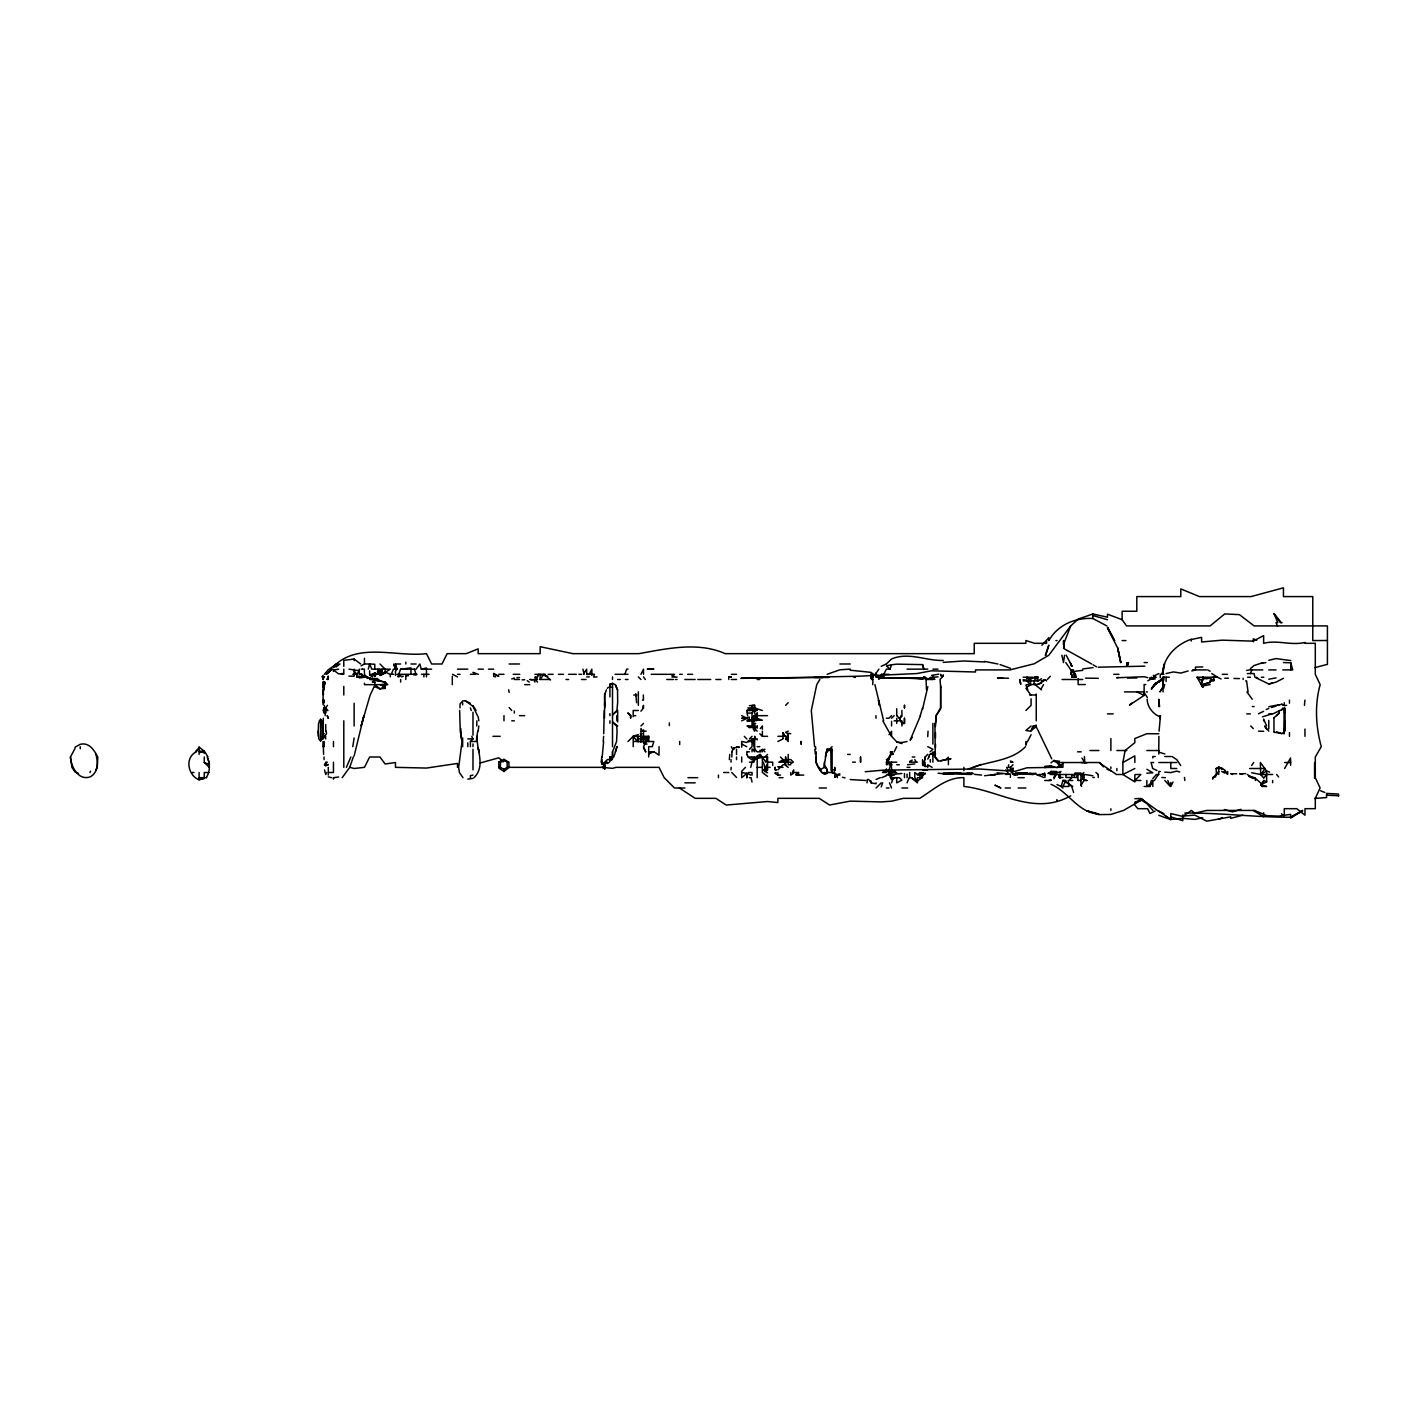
<?xml version="1.0" encoding="UTF-8"?>
<svg xmlns="http://www.w3.org/2000/svg" width="1409" height="1409" viewBox="0 0 1409 1409"><rect width="100%" height="100%" fill="white"/><g stroke="black" fill="none" stroke-linecap="round" stroke-linejoin="round"><path stroke-width="1.5" d="M323.401 694.989L323.365 689.829M814.578 746.664L811.302 710.488L816.744 684.651L819.827 679.49M1284.585 707.917L1284.673 731.165M323.612 687.24L323.771 682.079M1158.762 751.825L1158.902 736.326M323.119 704.782L323.119 681.815M612.51 755.788L612.528 751.825L616.578 741.504L617.089 731.165L616.684 725.987L612.51 722.112L617.67 725.987L616.684 725.987M323.207 682.079L323.137 687.24L323.348 684.651M323.119 732.979L323.277 718.238M324.229 689.829L324.387 682.079M322.943 746.664L323.031 741.504M324.281 702.739L324.317 700.15M1284.621 720.827L1284.497 731.165L1284.48 707.917L1284.444 731.165M324.475 684.651L324.51 682.079L324.264 687.24M318.24 731.165L318.54 723.416L320.548 719.259L321.816 720.827L322.203 728.576L322.168 738.915L320.548 740.87L318.804 738.915L318.24 731.165L318.364 736.326M887.194 764.752L888.973 758.447M476.753 725.987L476.858 720.827M756.334 720.827L757.197 719.013L754.625 720.827L754.484 715.666L752.036 718.238L757.197 718.238L757.197 713.06L755.84 715.666L754.625 713.077L754.625 705.328L749.447 705.662M325.127 715.666L325.197 713.077M1163.041 691.907L1163.2 677.236L1169.364 677.236M926.47 689.829L926.065 679.49L923.723 676.725M605.394 767.341L604.76 768.927L602.365 767.341L604.76 765.386L605.394 767.341L507.275 767.341L503.982 769.279L500.336 767.341L500.477 762.163L503.982 760.719L508.755 762.163L509.089 767.341L503.982 771.516L498.821 768.046L498.821 762.04L503.982 759.328L508.755 762.163M731.007 762.163L731.077 759.592M604.76 707.917L604.531 694.989L606.434 689.829M816.269 757.003C815.089 763.238 819.052 771.146 824.371 773.981L826.96 772.502L826.96 769.261L824.353 764.752L826.96 749.253L832.138 749.253L832.138 772.537L837.298 775.091L837.298 777.68M729.739 754.414L729.351 759.592M604.25 710.488L603.721 733.754M324.528 682.079L324.334 684.651L324.863 682.079M927.738 736.66L928.038 731.165M1202.793 687.328L1196.998 677.236L1202.793 677.236L1201.278 684.563L1202.793 687.328L1202.916 684.563L1210.12 682.326L1210.208 680.899L1213.783 679.42M323.119 730.672L323.242 728.576M1077.057 777.486L1077.216 774.492L1074.944 773.03L1080.932 773.03M630.739 715.666L630.598 718.238L630.598 715.666L628.009 713.077L630.598 715.666M935.488 738.193L935.488 732.574M206.172 777.68C210.1 772.167 210.047 764.946 208.021 758.729M1159.079 731.165L1160.435 715.666M935.488 747.739L935.488 744.357M460.796 728.576L461.465 738.915M648.686 757.003L648.686 746.664L652.244 746.664L653.846 741.504L633.187 741.504L633.187 736.326L637.625 736.326L637.273 741.504L633.187 736.326L628.009 741.504M1284.286 702.739L1284.286 705.698L1286.611 705.328M374.794 682.079L374.794 686.729L379.972 688.842L385.133 688.402L385.133 681.991L384.093 682.079M730.989 769.913L731.183 767.341M603.633 736.326L603.246 741.504M934.924 751.825L934.995 757.003L938.059 761.212L950.987 758.782L948.398 758.676M754.414 720.827L754.625 718.238L752.036 718.555L754.414 720.827L746.858 720.827L749.447 718.414M377.401 674.312L377.806 669.152L377.718 674.312L379.972 669.152L371.817 669.152L369.634 663.991L364.455 663.991L361.021 665.876M617.67 722.007L617.67 710.488L612.51 714.891L616.913 710.488L617.67 702.51L617.529 689.829L615.31 684.651L612.51 683.33L609.921 683.999L609.921 696.927M643.508 738.915L648.475 738.915L648.686 736.326L637.625 736.326M1164.31 663.991L1162.531 674.312C1162.848 657.668 1176.145 644.353 1191.274 639.263L1191.274 641.025M867.046 782.84L867.328 779.388M1162.953 669.152L1162.513 674.312L1164.539 663.991M604.479 718.238L604.76 693.492M1304.928 700.15L1304.452 705.328M476.841 736.326L476.348 741.504L470.395 741.504L470.395 746.664M356.706 676.901L359.295 676.707L356.706 676.848M935.488 726.533L936.034 715.666L940.631 707.917L940.648 685.567M333.598 777.68L333.457 779.054L333.457 777.68L338.618 777.011M603.633 741.504L602.171 757.003M934.942 723.416L935.277 757.003M204.27 753.48L204.27 751.208L199.109 747.087L196.309 751.825C184.526 757.514 187.82 775.549 199.109 779.829L204.27 778.472L199.109 778.631M785.623 739.549L786.416 736.326L788.212 738.915M1221.11 678.927L1217.446 677.236L1203.286 677.236L1201.278 684.563M326.254 731.165L326.501 733.754L324.475 736.326L325.708 738.915M385.133 688.402L385.379 684.651L387.739 684.651L385.133 681.991M477.792 731.165C473.952 746.541 487.285 764.523 474.04 777.68M601.802 757.003L601.15 762.163L602.171 764.294L604.76 764.752M478.144 730.972L478.831 725.987M1127.094 666.246L1128.503 662.565L1127.112 666.246L1127.041 662.565L1127.359 666.246M732.011 751.825L731.817 757.003M935.488 723.416L936.228 715.666L940.648 708.745L940.648 687.24M1064.57 655.238L1063.478 662.565L1061.875 655.238M752.036 762.163L750.715 767.341M1164.116 677.236L1163.552 680.899L1162.46 680.899M352.778 746.664L354.135 737.981M381.275 674.312L382.086 669.152L390.293 669.152L382.209 674.312L382.086 669.152L382.579 674.312L379.972 674.664M825.339 757.003L826.361 751.825M901.901 773.471L886.384 775.073L890.964 772.502L888.973 770.124L891.562 762.163L896.723 762.163M379.056 674.312L379.972 669.152L379.972 674.312M754.15 707.917L754.625 705.328L752.036 705.433L752.036 709.907L754.625 710.488L754.15 707.917L747.88 707.917M872.752 684.651L872.928 679.49L870.885 677.201M878.635 676.901L881.224 675.915L881.523 674.312L888.973 674.312M1134.844 774.809L1134.844 781.925L1122.867 774.492L1122.867 762.516L1125.122 750.521L1134.844 742.666L1134.844 738.545L1146.838 733.719L1158.814 733.772M1008.703 764.752L1008.192 767.341L1010.412 767.341L1013.001 764.752M1163.781 688.226L1164.521 684.563L1159.977 691.907L1164.574 684.563M754.079 741.504L754.625 738.915L752.036 739.655L754.079 741.504L753.111 741.504L754.625 749.253L757.197 751.825L760.948 751.825M886.384 764.752L886.948 759.592L889.872 757.003L891.104 751.825M927.809 686.729L922.56 709.15M323.7 707.917L324.281 713.077M648.686 754.026L653.846 751.649L659.025 755.189L659.025 746.664M1144.108 786.469L1149.85 786.469L1151.312 780.48L1154.411 780.48L1158.814 773.805M1203.286 677.236L1202.793 679.173L1206.456 678.275M354.135 756.017L363.945 715.666L361.091 725.987L370.18 694.989L374.794 685.267M754.625 759.592L753.938 762.163L752.917 759.592L762.375 757.214L765.897 762.163L767.535 757.003L756.052 757.003L754.625 757.637L754.625 759.592L751.085 757.003L748.584 757.003L746.858 754.766M368.26 669.152L369.634 663.991L374.794 664.255L374.794 669.152M617.212 746.664L613.778 757.003M752.036 751.825L752.036 749.253M615.346 751.825L616.772 746.664M1163.27 679.49L1162.901 687.24M642.768 707.917L643.508 705.328L643.508 707.917L640.936 711.21M753.516 725.987L753.586 720.827M323.929 707.917L323.119 710.488L324.405 713.077M1027.002 741.504L1025.911 745.22L1025.911 741.504M1050.973 771.745L1050.163 774.492L1052.083 771.498L1047.979 773.506L1050.973 771.938M1062.95 788.159L1061.188 786.469L1062.95 780.48M923.335 772.502L921.363 777.68M646.097 741.504L647.682 738.915L648.598 741.504L648.686 736.326L646.097 737.083L646.097 742.191L643.508 746.664L645.569 751.825M920.218 715.666L922.56 707.899M1045.777 655.238L1048.824 645.163L1045.302 655.238M819.21 768.398L815.705 762.163L816.251 751.825M643.508 737.118L643.473 741.504L643.508 737.118L640.936 736.396L642.962 738.915L638.347 738.915M1056.01 774.492L1053.967 778.842M896.723 746.664L894.134 751.825M400.632 675.51L398.729 676.901L398.06 675.968L400.632 669.152M785.623 761.688L785.623 757.003L785.623 761.688L788.212 762.163L786.31 759.592L790.784 759.592L793.373 762.163L790.784 763.519M624.927 674.312L626.653 669.152L628.009 669.152M920.5 715.666L910.232 739.972M328.297 676.32L327.205 679.49L328.297 676.32L328.297 679.49M353.307 757.003L349.731 767.341L342.193 777.68M883.813 674.312L886.384 669.152L890.03 669.152L891.562 664.784L896.723 664.15L922.56 664.625L923.846 669.152L927.738 669.152M593.524 676.901L594.422 674.312L586.672 674.312L586.672 669.152L583.308 674.312M891.562 782.84L893.394 777.68M881.224 786.856L882.686 782.84M1250.435 673.572L1251.773 669.909M1073.781 777.486L1074.944 774.492L1083.045 774.492L1083.028 777.486L1080.932 780.48L1078.378 780.48M611.893 759.592L612.51 758.042L609.639 757.003L612.51 757.003M391.332 674.312L393.41 669.152L397.021 669.152L395.471 663.991L400.632 663.991M907.061 782.84L909.175 777.68L912.222 777.68M731.623 751.825L733.948 748.038L739.109 746.664M426.469 676.901L426.469 667.954L421.309 669.222L419.847 663.991L416.148 669.152M886.384 759.592L888.973 759.592L888.973 757.003L890.964 754.414L890.259 751.825M346.403 767.341L350.859 757.003M1314.861 667.637L1327.419 664.343L1327.419 625.913L1254.116 625.913L1239.444 614.641L1224.773 613.919L1210.12 625.913L1126.513 625.913L1122.128 619.713L1107.474 614.165L1107.474 617.195L1092.803 613.989L1078.149 619.115L1070.717 625.913L1063.478 644.529L1063.777 640.584L1063.901 647.911L1063.548 640.584L1063.989 647.911M1262.464 783.474L1263.855 780.48L1266.656 781.836L1266.656 771.075L1260.368 762.516L1260.668 774.492L1263.274 777.486M1284.621 768.504L1290.626 757.901M819.21 767.341L821.623 772.502L824.371 773.647L826.22 772.502L834.709 772.502L832.138 772.537L831.046 769.913L830.87 751.825L832.138 749.253M586.672 674.312L589.261 674.365L591.833 669.152L591.833 675.316M640.936 674.312L643.508 669.152L643.508 674.312M1173.045 781.977L1170.791 786.469L1170.791 782.471M89.929 772.502L90.581 771.199M1031.089 734.688L1027.566 741.504M95.742 770.318L97.274 767.341L97.802 757.003C94.156 750.345 89.436 742.103 80.243 744.287L75.082 747.175M78.517 773.471L75.082 772.009L71.894 767.341L70.45 757.003L75.082 748.285M765.615 769.913L765.474 767.341L764.946 771.762L763.96 769.913L767.535 764.048M324.493 764.752L328.297 764.752L325.708 765.721L324.493 764.752L325.708 762.533M1041.41 688.385L1043.47 684.651M1152.386 679.068L1155.133 675.404L1158.797 673.572M1215.738 775.76L1218.732 771.498L1212.726 778.138M1281.714 709.942L1282.93 707.917M1210.12 681.058L1213.783 680.899L1213.783 677.236L1217.446 677.077L1211.687 673.572M195.516 751.825L196.52 750.116M1149.85 786.469L1151.84 783.105M537.586 675.228L538.819 674.312L537.586 676.901L534.997 678.187L534.997 677.042M323.119 675.387L321.939 676.901M1081.654 786.469L1080.932 785.429L1083.926 780.48L1083.926 774.492M883.813 676.778L875.993 676.901L875.271 674.312L878.917 669.152M889.977 757.003L891.562 751.825L892.971 754.414L891.562 754.414M1023.163 680.899L1037.817 680.899L1037.817 678.293L1036.408 677.236L1034.153 680.899L1034.153 683.559M644.283 744.075L646.097 741.645L643.508 742.719M777.874 769.86L783.034 764.752L785.623 764.752L785.623 762.163L790.784 762.163M894.134 720.827L899.312 720.827L900.985 715.666M927.738 759.064L929.077 757.003M1075.19 673.572L1076.406 677.236L1071.932 677.236L1074.486 671.934L1074.486 677.236M325.708 710.647L325.708 713.077L324.229 707.917L325.708 707.917L327.487 705.328M1251.615 765.51L1253.693 762.516M1273.965 731.535L1273.965 721.778M326.377 674.312L331.714 669.152M550.091 679.49L540.158 679.49L543.804 674.312L550.496 679.948M1263.855 780.48L1260.668 784.989L1262.112 786.469L1266.656 786.469L1260.668 784.989L1266.656 781.836M910.232 740.095L912.222 737.294M323.119 677.641L324.546 676.901M352.849 674.312L356.706 674.312L359.295 670.719L348.956 669.152M927.738 754.414L925.149 757.003L925.167 759.592L923.3 762.163L924.656 762.163M326.307 674.312L332.365 669.152L328.297 672.533M752.036 718.238L752.036 713.077L753.938 710.488M827.065 769.913L826.96 773.594L824.371 773.981L824.371 772.502M929.623 754.414L928.584 757.003M889.044 734.67L891.562 731.341L891.562 736.326L896.723 741.821L901.901 743.565L901.901 742.561L907.061 741.504M760.349 728.576L762.375 725.987L762.375 729.193M1263.662 778.226L1266.656 774.492M1070.717 625.913L1048.824 655.238L1034.153 663.798L1009.883 669.909L975.504 669.909L975.504 672.005L931.508 670.807L916.836 673.555L858.187 676.232L755.541 678.328M1025.523 746.664C1010.764 762.005 986.423 760.895 967.824 769.349M324.352 674.312L328.297 669.751L336.469 663.991L333.457 666.616C357.798 641.747 396.246 657.281 426.469 653.653L431.647 663.991L441.986 663.991L447.146 653.653L466.22 653.653L478.144 648.862L478.144 653.653L540.158 653.653L540.158 646.696L572.864 653.653L638.929 653.653C667.038 648.598 697.983 641.553 725.195 653.653L974.235 653.653L974.235 643.314L1025.911 643.314L1025.911 640.531L1034.611 643.314L1046.588 643.314L1046.588 640.989M325.708 763.889L327.223 762.163L325.884 762.163M731.782 772.502L736.537 777.486M1152.826 778.49L1156.419 774.492L1158.814 774.492M379.972 675.527L382.579 674.312L382.086 669.152M1047.345 679.49L1050.286 676.285M1030.49 678.891L1028.605 680.899L1030.49 680.23L1030.49 678.891L1036.408 677.236L1037.817 680.899M745.467 767.341L741.698 771.287L741.698 777.68L746.858 773.4L750.838 775.091M780.463 775.091L777.874 775.091L775.285 773.453L776.183 772.502M609.921 758.289L611.154 757.003M876.081 788.001L881.224 782.84M1041.903 645.252L1048.824 637.696L1048.824 640.584C1057.842 624.751 1075.173 617.512 1092.803 618.463L1106.822 625.913M470.395 741.504L472.984 738.915L471.786 736.326M640.936 725.987L643.508 723.416M752.036 736.326L749.447 738.915L755.999 738.915L754.625 736.326L754.625 741.504M785.623 705.328L788.212 702.739M764.946 757.003L767.535 754.414M832.138 746.664L829.549 749.253L830.87 751.825M891.562 715.666L888.973 718.238L886.384 718.238M891.562 718.238L894.134 715.666M1025.911 710.488L1031.089 705.328L1031.089 698.811M1060.59 777.486L1059.251 777.486L1058.247 774.492L1074.398 774.492L1071.932 775.249L1071.932 777.486L1068.938 780.48L1072.795 780.48M1283 733.754L1284.286 732.469L1281.714 733.349L1273.965 732.222M1026.826 684.563L1037.817 684.457L1043.875 680.899M607.332 688.332L608.494 687.24M609.921 760.878L611.33 759.592M1276.554 715.666L1279.125 713.324L1273.965 717.709M1081.76 774.492L1083.926 772.537M945.809 759.521L948.398 757.214M834.709 777.345L837.281 775.091L834.709 775.514L834.709 777.345L837.298 775.091L834.709 775.514M336.047 666.897L339.992 663.991M1031.089 725.987L1025.911 730.478L1030.349 731.165M826.995 751.825L829.549 749.676L826.96 749.253L826.96 751.983M1054.179 760.244L1050.973 762.85M1132.396 702.827L1129.472 705.116L1144.126 695.394L1144.126 691.907L1124.4 691.907M1041.233 680.899L1045.143 679.913L1041.48 680.899M603.422 764.752L607.332 762.163L604.76 762.163L607.332 759.592L612.14 759.592M922.56 772.748L922.56 777.68L917.4 777.68L917.4 782.84L912.222 778.472L917.4 781.15L921.997 777.68M635.758 695.799L636.833 694.989M919.971 777.68L919.971 773.435L921.239 772.502L922.56 775.091L925.149 772.995M896.723 715.666L899.312 718.238L901.901 716.336M1151.329 783.157L1146.838 786.469L1146.838 780.48M754.625 710.911L757.197 710.03M922.895 775.091L917.4 775.091L919.971 772.502M1031.089 731.165L1034.012 725.987L1036.249 725.142L1036.249 726.727L1031.089 730.461L1033.044 725.987L1036.249 725.987M333.457 667.655L338.618 663.991M1038.398 680.899L1041.48 678.698M798.533 775.091L798.533 772.502L795.962 774.334L798.322 775.091M793.373 773.312L790.784 775.091L790.784 772.502M1056.961 767.711L1062.95 763.625M374.794 672.727L372.452 674.312L374.794 676.584L376.062 674.312L374.794 672.727L374.794 676.707M779.177 762.163L783.034 759.592L785.623 760.631L779.177 762.163L788.212 762.163M1053.773 777.486L1055.658 774.492L1050.973 773.294M1166.036 673.572L1173.45 671.934L1180.795 673.062L1188.122 671.001M935.488 754.414L932.899 752.97L930.31 754.414M757.197 756.034L757.197 758.148L757.197 756.034L759.786 754.414L759.786 757.003M607.332 763.519L609.533 762.163M1142.276 799.607L1123.519 810.439L1110.891 814.437L1098.897 814.613L1086.92 810.809L1096.906 813.433M1162.46 679.314L1154.623 684.563L1151.47 689.177L1154.623 684.563L1162.46 679.032L1155.133 683.7L1151.47 688.226L1158.797 681.586L1155.133 683.682L1160.787 680.899M886.226 663.991L881.224 666.316M943.237 675.933L940.014 679.49L940.648 687.205M819.879 769.913L824.424 767.341L826.96 769.261L826.96 772.502M1184.775 813.046C1220.159 812.746 1255.331 817.308 1290.626 817.273L1302.603 810.439L1290.626 818.101L1290.626 814.367L1278.632 816.128L1266.656 815.635L1254.679 810.439L1206.738 810.439L1194.762 813.169L1191.415 810.439L1182.785 816.427L1170.791 813.574L1170.791 819.651L1158.814 815.318M1026.826 687.134L1031.353 684.563M1147.789 680.829L1151.47 678.786M1122.867 762.516L1134.844 755.876L1134.844 762.516M827.153 674.312L839.887 669.803L850.226 669.116M1218.732 819.404L1222.149 817.555M1250.435 668.535L1254.116 665.524L1263.01 662.565M888.973 773.893L891.562 779.494L894.962 777.68M909.65 761.476L912.222 760.12M1283.44 708.815L1272.855 713.887L1268.769 713.887M1216.46 774.492L1216.108 768.504L1218.732 767.112L1224.72 769.948L1227.715 774.351L1224.72 771.498M1210.12 682.326L1202.916 684.563L1202.793 685.989L1210.12 684.563M1290.626 817.273L1302.603 811.073M747.615 715.666L746.858 710.488L749.447 709.185L752.036 709.907M777.874 741.504L783.034 738.915M1134.844 768.504L1122.867 774.492L1116.474 774.492L1098.897 762.516L1056.961 762.551L1060.484 767.007M932.899 752.97L930.31 754.238L932.899 754.414L932.899 755.629M759.786 750.486L764.946 749.253M1258.448 713.782L1263.626 711.316M741.698 720.827L746.858 718.396L741.698 718.238L749.447 717.181M1044.985 777.486L1044.985 774.862L1041.991 774.492L1044.985 773.224L1041.991 774.228M1155.098 811.091L1149.938 813.504L1147.613 808.678L1137.838 808.678L1134.157 804.24M1266.215 709.537L1268.787 708.375M1206.456 678.786L1213.783 677.236M364.455 683.259L364.455 684.651L379.972 684.651L385.133 686.606L379.972 688.842L374.794 684.651M400.632 669.24L410.97 667.866M881.787 777.68L886.384 775.707M1142.276 799.238L1134.844 802.408L1142.84 799.766M930.31 677.94L927.738 679.05L924.286 676.584M1277.734 705.328L1281.714 704.271L1284.127 705.328L1281.714 704.271M401.477 676.901L403.221 676.179M882.175 676.901L878.635 679.279L878.635 677.835M1070.699 795.803C1034.241 816.463 999.633 790.396 963.897 786.433L963.897 777.68C946.883 776.923 933.322 789.956 919.725 798.339L903.328 798.339L891.562 801.21L881.224 801.915L850.226 801.122L829.549 805.015L819.21 798.339L777.874 798.339L777.874 802.549L767.535 801.527L726.199 805.05L715.86 798.339L695.183 798.339L679.402 788.001M369.634 670.754L369.634 674.929L371.131 674.312M752.036 741.504L747.739 741.504L752.036 740.835L752.036 746.664L749.447 749.253M788.212 731.165L785.623 732.204L787.631 733.754M974.235 767.13L981.122 764.418M1271.869 713.887L1262.482 716.829M876.063 779.441L880.343 777.68M1032.991 774.492L1035.985 773.382L1015.026 773.647L1032.991 774.492L1029.997 773.224M1048.895 780.48L1050.973 779.723M881.224 675.915L877.138 676.901L876.063 673.009M511.731 678.944L514.32 678.028M1276.536 705.856L1271.376 707.529M633.187 736.326L638.347 734.582M1002.662 773.594L984.574 775.725M370.426 679.49L377.383 678.451M907.537 764.752L914.811 763.925M839.887 773.805L837.298 774.598L834.709 773.876L834.339 772.502M1240.889 809.312L1232.611 811.848L1224.351 809.559M480.222 762.973L498.821 757.795L503.242 761.882M925.149 774.069L922.525 775.091L919.971 773.435M359.295 677.958L367.326 676.901L373.015 679.49L374.794 682.484M398.06 676.672L400.632 675.298M1283.44 678.293L1276.096 682.132L1268.769 684.017L1254.891 677.236L1254.116 673.572L1247.352 673.572M1046.975 767.095L1050.973 765.968L1054.971 767.13M945.809 759.838L940.648 760.807M956.87 772.502L948.398 774.245L938.059 773.189M1037.817 684.193L1041.48 683.206M764.946 767.5L763.379 762.163M752.036 719.788L748.003 720.827L752.036 719.788L752.036 727.343L749.447 727.696L747.281 725.987L752.036 725.987M1242.685 815.23L1230.709 818.33L1230.709 816.85L1206.738 821.183L1194.762 815.106L1182.785 816.075M1071.932 775.249L1074.944 774.492M1268.769 660.31L1276.096 658.602L1290.767 660.574M367.045 678.433L369.634 677.835L371.412 679.49M472.984 778.384L467.823 779.159M938.059 676.901L930.31 677.447L932.899 679.49L932.899 675.95M1215.738 776.852L1212.726 777.486L1212.726 779.195M891.562 664.784L886.384 665.876L890.03 669.152M643.508 738.246L646.097 737.7M1118.464 677.394L1116.632 677.782L1144.126 676.707L1147.789 677.694M1191.274 639.51L1201.613 637.361L1201.613 641.976L1222.29 640.162L1253.288 641.148L1263.626 635.565L1263.626 643.314C1277.241 639.668 1291.084 645.798 1304.963 642.434L1304.963 643.314L1315.301 643.314L1315.301 674.312L1320.163 684.651C1314.544 704.905 1315.777 726.533 1321.272 746.664L1315.301 757.003L1315.301 777.68L1320.11 788.001L1315.301 798.339L1315.301 808.678L1304.963 808.678L1304.963 815.195L1296.826 808.678L1284.286 808.678L1284.286 816.339L1281.433 813.786M1279.125 704.711L1268.787 706.702M1261.442 663.445L1265.863 662.565M1246.771 670.437L1249.484 669.909M1202.74 817.819L1194.762 819.386L1182.785 818.347L1170.791 819.422L1165.666 816.075M364.455 676.39L361.884 676.338L364.455 675.316L364.72 676.901L356.706 676.021L356.706 674.805M1030.49 680.23L1026.826 680.899L1030.49 684.563L1030.49 680.899M1268.769 679.208L1276.096 677.888M1054.337 760.613L1059.498 761.247M374.794 680.459L382.543 681.516L374.794 679.931L372.311 682.079L373.403 682.079M931.508 675.387L938.834 674.154M927.738 766.179L925.149 766.602L924.868 762.163L922.56 764.33L925.149 764.752M333.457 671.441L333.457 670.015L338.618 669.152M1082.764 670.332L1072.425 671.582M747.739 741.504L752.036 740.835M957.01 772.925L943.237 773.682L971.664 774.457M1082.764 668.923L1093.102 667.619M360.686 663.991L354.135 659.042L343.796 660.345L343.796 663.058M413.559 674.752L416.148 674.435L413.559 674.312M891.562 764.559L886.737 762.163M739.109 747.545L736.537 746.981M385.133 684.158L380.025 684.651L385.133 686.606M1018.02 773.858L1027.002 773.4L1024.008 773.242M372.223 678.363L379.056 679.49M943.237 662.371L963.897 660.98L984.574 661.948M1085.476 678.152L1098.298 678.31M865.725 780.498L850.226 779.547M516.909 677.694L519.498 677.5M470.395 703.25L465.234 700.784L462.645 700.96L460.056 703.901L459.986 707.917M1146.838 773.189L1152.826 772.801L1146.838 769.261M522.07 679.895L524.659 679.737M594.422 677.042L597.011 676.901M1098.263 667.179L1144.777 666.158M1050.973 765.968L1044.985 766.267L1044.985 767.658M1162.46 677.289L1163.605 677.236M1053.967 774.492L1056.961 774.334L1053.967 773.629M199.109 747.087L199.109 751.455L204.27 751.208M1015.026 773.752L1027.002 773.136M671.934 677.024L677.095 677.113M865.249 771.745L883.214 770.124L979.079 768.997L1015.026 771.339L1027.002 767.782L1062.95 767.253L1062.95 762.516M1272.433 683.101L1268.769 684.017M922.56 770.054L927.738 769.878M1015.026 773.576L1027.002 773.4M1224.773 678.222L1228.454 678.205M919.971 677.958L922.56 677.923L901.901 678.028M1202.793 666.915L1195.448 667.109L1195.448 669.909L1191.785 670.966M974.235 774.334L981.633 775.091M755.541 677.888L740.887 678.328L828.862 677.465M1136.799 677.993L1127.64 678.064M1236.697 773.77L1230.709 773.682L1232.54 774.492M1134.844 798.674L1140.832 798.568L1158.814 811.514M894.134 678.046L924.181 677.993L880.185 678.099L924.181 677.993M1263.626 731.324L1258.448 731.165M894.856 678.116L902.183 678.011M1008.492 678.222L997.502 678.064L1002.997 678.187M948.398 773.664L953.576 773.664L948.398 773.664L950.987 773.647M1021.014 773.576L1027.002 773.576L1018.02 773.559M891.562 678.081L886.384 678.028M1151.47 677.236L1149.621 678.152L1155.133 679.05M1327.419 640.496L1312.765 640.584L1312.765 596.588L1283.44 596.588L1283.44 587.817L1251.051 596.588L1199.464 596.588L1180.795 588.909L1180.795 596.588L1136.799 596.588L1136.799 611.242L1122.128 611.242L1122.128 619.89M1239.444 678.574L1233.949 678.451M1242.685 773.876L1239.691 773.893L1245.679 773.576M943.132 773.154L973.091 773.365L967.085 773.206M1282.102 622.637L1280.358 622.637L1273.965 613.866M1055.922 640.584L1056.997 640.584M1122.128 640.584L1125.95 640.584M1144.126 662.565L1147.296 662.565M1283.44 662.565L1290.767 662.758L1292.722 669.909L1282.771 669.909M410.97 663.991L416.148 663.991M509.16 663.991L519.498 663.991M839.887 663.991L850.226 663.991M886.384 663.991L891.562 658.972C908.682 651.698 925.995 660.927 943.237 660.469M361.197 669.152L362.289 669.152M362.571 669.152L364.367 669.152L364.455 674.312L365.935 676.901M400.543 669.152L404.084 669.152M404.753 669.152L414.81 669.152M421.344 669.152L431.647 669.152M457.485 669.152L467.823 669.152M478.144 669.152L483.322 669.152M488.483 669.152L493.661 669.152M907.061 669.152L922.56 669.152M932.899 669.152L938.059 669.152M1065.82 662.565L1070.805 669.909L1072.777 669.909L1074.486 673.572M1192.63 669.909L1206.456 669.909M1250.523 669.909L1262.834 669.909M1268.769 669.909L1276.096 669.909M341.207 674.312L343.796 674.312M362.8 676.901L361.884 674.312L359.295 674.312L359.295 669.152M372.223 676.602L372.223 674.33L382.543 674.312M393.622 674.312L390.187 674.312L385.133 672.04M396.915 674.312L398.06 674.312M399.011 674.312L417.046 674.312M421.397 674.312L429.058 674.312M457.485 674.312L460.056 674.312M470.395 674.312L475.573 674.312L472.984 672.375L478.373 674.312M498.821 674.312L503.982 674.312M513.211 674.312L519.798 674.312M534.927 674.312L545.336 674.312M548.171 674.312L553.085 674.312M558.422 674.312L563.424 674.312M568.584 674.312L576.334 674.312M578.923 674.312L581.494 674.312M615.099 674.312L628.009 674.312M651.257 674.312L666.774 674.312M667.796 674.312L674.524 674.312M679.684 674.312L682.273 674.312M687.698 674.312L692.612 674.312M731.359 674.312L736.537 674.312M870.885 674.312L872.347 676.901L870.885 674.312L873.633 674.312L870.885 672.357L850.226 670.208M1113.762 674.312L1118.94 674.312M1163.869 674.312L1160.276 674.312L1160.276 677.764M1222.29 674.312L1227.45 674.312M348.956 676.126L354.135 676.197L354.135 669.152M362.677 676.901L367.045 676.901M586.672 676.901L589.261 676.901M1023.163 677.236L1032.956 677.236M1034.928 677.236L1036.408 677.236M1156.278 677.236L1155.133 677.623M1247.564 677.236L1250.435 677.236M1261.442 677.236L1263.785 677.236M1153.302 679.068L1153.302 677.236M369.634 679.49L373.015 679.49M514.32 679.49L519.498 679.49M565.995 679.49L568.584 679.49M581.494 679.49L586.074 679.49M617.67 679.49L620.259 679.49M625.42 679.49L628.009 679.49M666.774 679.49L673.572 679.49M675.51 679.49L677.095 679.49M684.862 679.49L695.183 679.49M697.772 679.49L710.7 679.49M715.86 679.49L721.021 679.49M731.359 679.49L736.537 679.49M757.197 679.49L759.786 679.49M872.928 679.49L870.885 678.486L870.885 676.901L873.228 676.901L871.607 679.49L873.228 676.901L870.885 675.439M926.065 679.49L932.899 679.49M1062.087 679.49L1082.764 679.49M1245.626 680.899L1246.578 680.899L1248.075 691.907M383.142 682.079L385.256 682.079M1034.153 683.893L1035.562 684.563L1034.153 684.246M1085.3 684.563L1078.149 684.563L1078.149 678.715M1145.781 684.563L1144.126 684.563L1144.126 695.394L1136.799 691.907M524.659 684.651L529.819 684.651M609.921 687.24L612.51 687.24M1146.292 691.907L1147.313 691.907M633.715 694.989L635.758 694.989M643.349 694.989L643.455 700.15L642.434 700.15M1029.627 694.989L1036.249 694.989M1147.19 699.234C1147.137 706.525 1153.002 714.381 1160.452 716.987M324.264 705.328L324.968 707.917M604.567 705.328L604.672 702.739M1252.354 706.561L1254.116 706.561M638.347 710.488L633.187 710.488L633.187 716.741M749.623 710.488L757.197 710.488M747.263 713.077L752.036 713.077M1107.474 713.887L1113.18 713.887M1246.771 713.887L1250.364 713.887M519.498 715.666L524.659 715.666M634.173 715.666L635.758 715.666M753.85 715.666L767.535 715.666M319.209 720.827L320.548 720.827L322.027 723.416M511.731 720.827L514.32 720.827M755.664 723.416L754.625 723.416L754.625 731.165L753.058 728.576L754.467 725.987L754.625 728.576L757.197 731.165M641.447 731.165L642.574 731.165L640.936 728.576L640.936 742.314M643.508 731.165L646.097 731.165M323.119 733.754L324.264 733.754M640.285 733.754L642.099 733.754M790.784 733.754L788.212 733.261L788.212 741.504L786.116 738.915M324.475 736.326L325.708 736.326M492.974 736.326L500.16 736.326M759.786 733.754L762.375 736.326L767.535 736.326M777.874 736.326L785.623 736.326M787.208 736.326L788.212 736.326M467.823 738.915L472.984 738.915M646.097 744.075L646.995 744.075M757.197 746.664L759.786 746.664M1089.914 750.521L1098.897 750.521M1116.879 750.521L1126.813 750.521M1146.838 750.521L1158.814 750.521M198.687 751.825L204.27 751.825L199.109 751.455M648.686 751.825L653.846 751.825M747.792 751.825L749.447 751.825M930.046 751.825L932.899 749.253L927.738 746.664M1077.586 751.825L1081.214 751.825M847.637 754.414L850.226 754.414M1155.186 756.51L1152.826 756.51L1152.826 757.936M1164.803 756.51L1170.791 756.51M70.45 757.003C71.014 766.249 78.182 781.343 90.581 776.729C98.383 772.009 98.348 761.758 95.742 754.097M752.036 757.003L754.625 757.003M912.222 757.003L914.811 757.003M498.821 762.163L500.477 762.163M602.171 762.163L604.76 763.748M749.447 762.163L753.322 762.163M767.535 762.163L772.696 762.163L772.696 765.492M852.621 762.163L855.386 762.163M886.384 762.163L888.973 762.163M909.65 762.163L917.4 762.163M1010.412 762.163L1013.001 762.163L1010.412 760.948M1153.724 762.516L1151.047 762.516L1152.721 768.504L1156.983 770.494M1158.814 762.516L1176.779 762.516M1284.621 762.516L1290.626 762.516M790.784 764.752L788.212 764.752L788.212 754.414M889.026 764.752L891.562 764.752M896.723 764.752L899.312 764.752M498.821 767.341L500.336 767.341M757.197 767.341L762.375 767.341M767.535 767.341L770.124 767.341M781.255 767.341L783.034 767.341M907.061 767.341L909.967 767.341M1176.779 768.504L1170.791 768.504L1170.791 762.516M1216.108 768.504L1220.458 768.504M1218.732 774.492L1218.732 767.112L1222.695 768.504M1249.554 768.504L1265.229 768.504L1260.668 774.492L1251.685 772.766M324.528 769.913L325.708 774.492L326.219 772.502M763.96 769.913L767.535 769.913L767.535 757.003M775.285 769.913L776.447 769.913L775.285 769.649L775.109 767.341L775.285 769.649M832.138 769.913L833.652 769.913M889.202 771.41L895.191 771.41L883.214 771.41M1056.961 771.498L1050.973 771.498L1050.973 774.492L1056.961 774.492M1160.382 771.498L1158.814 771.498L1158.814 772.784M208.884 772.502L204.27 772.502L204.27 777.68M192.064 772.502L193.931 772.502M328.297 772.502L333.457 772.502L333.457 762.163M723.61 772.502L728.77 772.502M748.302 772.502L752.036 772.502L752.107 775.091M766.426 772.502L767.535 772.643M798.533 772.502L792.668 772.502L793.672 769.913L793.373 772.502M882.474 772.502L886.384 772.502L886.384 768.838M888.392 772.502L890.964 772.502M891.562 772.502L896.723 772.502M949.12 773.189L961.097 773.259M1006.044 774.492L1009.038 774.14L1005.709 769.913M1040.758 774.492L1038.997 774.492L1038.997 775.637L1036.249 774.492M1084.789 774.492L1092.908 775.76M1097.946 774.492L1098.315 777.486M1135.566 774.492L1140.832 774.492L1134.844 780.48L1140.832 780.48M1247.282 774.492L1253.182 778.05M1272.644 774.492L1260.668 774.492L1266.656 771.075L1269.65 772.114M472.984 775.091L470.395 775.619L470.395 777.68M795.962 775.091L803.711 775.091M834.709 775.091L839.887 775.091M889.026 775.091L894.433 775.091M199.109 777.68L206.665 777.68M687.927 777.68L697.772 777.68M749.447 777.68L751.05 777.68L752.036 782.03M779.124 777.68L783.034 777.68M890.294 777.68L899.312 777.68L901.901 780.163L896.723 782.84L896.723 777.68M1018.055 777.68L1024.255 777.68M1059.251 777.486L1062.95 777.486M1071.932 777.486L1065.944 777.486L1065.944 774.492M1074.028 777.486L1077.286 777.486M1092.908 777.486L1094.406 777.486M1161.809 777.486L1165.437 777.68M1044.703 780.48L1051.22 780.48M1062.615 780.48L1065.944 780.48L1062.95 786.469L1068.938 786.469L1068.198 780.48M684.862 782.84L695.183 782.84M868.613 779.388L871.396 782.84L870.885 780.797M684.862 788.001L674.524 788.001L664.185 777.68L659.025 767.341L616.085 767.341L612.51 768.363L602.171 767.341M819.21 788.001L826.396 788.001M886.384 788.001L889.097 788.001M901.901 788.001L907.713 788.001M1005.251 788.001L1010.412 788.001M1018.161 788.001L1025.911 788.001M1314.579 798.463L1326.573 797.564L1326.573 793.39L1338.55 794.06L1338.55 796.067M1015.026 773.294L1021.014 773.312M887.511 678.152L880.185 678.116L887.511 678.205M916.836 678.134L902.183 677.905L922.349 678.927M381.68 673.449L385.133 673.502L385.133 669.152L379.972 663.991M924.181 677.799L909.51 678.011L924.181 678.592M814.191 677.43L822.574 677.588M1024.008 772.977L1027.002 773.048M1026.826 678.064L1030.49 678.152L1026.826 677.236L1026.826 678.698L1030.49 679.279M746.858 710.488L749.447 710.576M540.158 674.647L547.907 676.214M997.044 772.801L1009.038 774.14M1326.573 795.187L1338.55 795.75M916.836 678.24L924.181 678.627M405.81 675.633L408.381 675.774M896.723 742.226L901.901 742.561M1164.803 772.15L1170.791 772.59L1176.779 771.11L1179.773 772.044M1080.932 775.144L1083.926 775.373M1023.163 679.719L1026.826 680.212M1042.273 774.492L1044.985 774.862M359.295 673.96L361.884 674.312M922.56 765.386L925.149 765.756M1086.92 762.85L1080.932 762.516M741.698 772.502L746.858 773.4L746.858 777.68L746.858 773.4M870.885 782.84L876.063 783.756L876.063 782.84M984.574 661.385L997.854 663.991M1015.572 774.88L1011.063 772.502M746.858 742.508L741.698 741.504L741.698 747.246M842.459 777.31L845.048 777.838M757.197 720.281L762.375 720.228L757.197 718.467M762.287 710.488L754.625 707.917L755.189 710.488M1098.897 813.962C1078.149 813.063 1068.656 791.788 1050.973 784.267M886.384 762.304L891.562 762.163L891.562 766.02M1262.112 786.469L1260.668 782.928L1254.679 777.68L1248.673 776.218L1253.182 778.472M328.297 776.852L331.573 777.68M1043.77 777.486L1036.989 774.492M609.921 684.422L610.837 684.651M780.463 767.341L777.874 766.655L779.494 767.341M495.739 676.901L493.661 676.32L493.661 673.396L498.821 676.32L494.489 674.312M1000.073 664.59L1010.412 668.289M349.943 767.341L354.135 768.504L364.455 767.341L369.634 757.003L379.972 757.003L385.133 763.995L395.471 762.516L395.471 767.341L426.469 768.064L457.485 763.449L457.485 767.341M747.281 725.987L752.036 727.343M1164.803 753.921L1158.814 752.212L1158.814 754.044M1092.803 615.504L1107.474 619.749M853.414 676.901L855.386 677.465M754.66 718.238L757.197 719.013M1279.125 732.944L1281.714 733.754M1170.791 816.85L1182.785 820.707L1182.785 814.86M671.934 675.387L674.524 676.25M1276.536 731.764L1279.125 732.733M204.27 757.003L204.27 762.48L209.43 764.453M1054.337 761.424L1056.257 762.163M1017.527 775.091L1013.001 774.386L1013.001 772.837M1320.568 790.766L1324.795 792.457M1107.087 769.279L1110.891 770.811M1153.302 675.404L1155.133 676.161M361.884 675.827L364.455 676.901L364.455 675.316L367.326 676.901M1210.12 678.874L1213.783 680.441M1256.74 640.285L1253.288 638.788L1253.288 641.799M1056.961 784.566L1061.188 786.469M1163.94 813.609L1158.814 811.161L1170.791 819.474M1053.967 771.498L1056.961 772.925L1060.907 771.498L1059.955 772.96M1063.372 780.48L1072.76 786.469M741.698 715.666L746.858 718.238M741.698 744.075L746.735 746.664M1221.726 771.498L1224.72 773.048L1224.086 771.498M452.518 674.312L457.485 676.901M1067.247 650.394L1091.711 663.991M1207.707 669.909L1210.12 671.265M1093.102 664.837L1096.537 666.844M1138.454 798.463L1146.838 803.324L1140.832 798.463M932.142 767.341L927.738 764.752L927.738 767.341M372.223 674.33L374.794 675.844M1253.288 810.474L1263.626 816.797L1263.626 812.729M752.036 759.838L748.003 757.003M935.488 753.48L932.899 751.825L932.899 762.163M1171.989 756.51L1176.779 759.61L1180.742 765.51M938.059 760.191L935.488 757.408M1063.813 648.422L1067.247 650.659M527.248 680.688L529.238 682.079M465.234 700.784L472.984 706.296L477.475 715.666M462.98 777.68L459.387 772.502L458.647 767.341L462.046 741.504L460.25 731.165L459.651 710.488M1196.998 677.236L1202.159 680.899M917.4 774.386L914.811 772.502L914.811 777.68L917.4 781.15M1064.535 780.48L1071.703 786.469L1073.605 792.457M767.535 776.341L762.375 772.502L762.375 762.163M333.457 670.015L338.618 673.907L343.796 673.414L343.796 669.152M369.634 674.929L372.223 676.901M1057.102 762.516L1061.488 765.88M646.097 737.083L648.475 738.915M785.623 765.334L788.212 767.341M1256.546 677.236L1257.779 678.205M1080.932 775.02L1083.926 777.398M1034.981 684.563L1041.48 689.882M1095.903 772.502L1098.28 774.492M888.973 770.124L891.562 772.273L891.562 767.341M636.586 702.739L635.758 693.651M881.523 674.312L883.813 676.39M1158.797 705.874L1159.554 706.561L1158.797 699.234L1158.797 706.561M204.27 762.48L209.272 767.341M780.463 757.003L783.034 759.592M764.946 751.825L762.375 749.253L762.375 751.825M638.347 676.901L640.936 679.49M537.586 682.079L534.997 679.49L537.586 679.49L535.772 676.901M1250.716 725.987L1253.288 728.576M471.258 710.488L470.395 707.917M1013.001 773.682L1014.374 775.091M323.594 754.414L323.365 746.664M744.287 736.326L746.858 739.056M1164.803 780.48L1170.263 786.469L1167.797 780.48M783.034 732.768L784.901 736.326L783.034 732.768L783.034 738.334M1099.584 762.516L1103.564 766.901M1146.838 803.535L1152.914 810.439M509.16 707.565L511.731 710.488M1051.748 758.852L1036.249 726.727M764.946 770.23L766.901 772.502M1046.552 680.899L1045.143 679.561M325.708 707.917L327.892 710.488L325.708 710.488L325.197 707.917M1276.607 774.492L1278.632 776.923M1268.787 731.165L1264.595 725.987L1266.761 729.439M324.933 764.752L325.708 765.721M1281.292 622.637L1273.965 613.461L1277.769 622.637L1276.043 622.637L1277.47 626.089M940.648 675.122L942.057 676.901L943.237 675.14L942.057 676.901L940.648 674.312M880.22 676.901L881.224 678.205M899.312 718.238L901.901 723.381L904.472 723.416L904.472 718.238L904.472 723.416L901.901 723.381L901.267 720.827M932.899 676.901L934.854 679.49M645.886 751.825L643.508 747.897M1025.911 688.297L1030.842 694.989M752.741 749.253L754.625 751.825L754.625 742.156M1246.912 691.907L1252.231 699.234M354.135 670.754L356.706 674.312M765.686 767.341L767.535 769.913M1263.626 719.136L1266.656 725.987M760.314 754.414L762.375 757.214L762.375 761.353M643.508 676.901L645.34 679.49M1255.525 780.48L1254.679 777.68M643.508 742.508L644.547 744.075M472.984 705.715L476.101 710.488M1144.126 692.471L1147.384 697.543M1081.883 758.007L1084.754 762.516L1084.419 756.51M204.833 751.825L208.021 757.003M891.527 736.326L882.879 720.95M533.5 679.49L534.997 682.079M1107.474 628.079L1117.619 647.911L1120.824 662.565L1117.724 647.911L1120.631 662.565M1066.208 655.238L1072.108 666.246M914.811 759.592L916.237 762.163M784.267 762.163L785.623 764.752M731.359 746.664L732.68 749.253M385.133 682.167L386.33 684.651M1006.59 767.341L1007.822 769.913L1010.412 770.212L1010.412 767.341L1011.873 769.913L1013.001 767.975L1013.001 770.917M615.31 684.651L617.67 690.04M889.449 782.84L891.562 788.001M1025.911 684.985L1027.866 689.829M414.457 669.152L416.148 675.017M754.625 757.637L755.383 759.592M1071.932 677.236L1070.805 669.909M1070.276 662.565L1071.65 666.246L1070.805 663.974M209.43 763.608L207.141 757.003M754.625 725.811L757.197 728.083L757.197 725.582M826.96 769.913L827.77 772.502M875.271 674.312L876.063 676.901M325.197 736.326L325.708 738.069M883.654 720.827L874.919 684.651M478.144 748.232L479.113 751.825L478.144 747.985M892.32 751.825L892.971 754.414M923.846 669.152L922.56 664.625M582.956 669.152L584.083 674.312M508.667 689.829L509.16 692.4M601.925 759.592L602.171 764.294M478.144 716.635L478.831 720.827M814.789 749.253L815.441 754.414M323.137 700.15L323.647 702.739M1184.458 777.486L1184.846 780.48M1160.276 718.572L1160.118 715.666M815.512 746.664L815.776 749.253M876.046 718.238L875.905 715.666M507.099 762.163L507.275 767.341M1284.444 707.917L1284.638 713.077M322.626 736.326L322.696 738.915M324.158 741.504L324.246 746.664M616.86 715.666L616.931 720.827M324.035 757.003L324.07 759.592M1314.579 762.516L1314.579 778.296M1304.963 729.087L1304.963 736.326M1290.767 662.565L1290.767 669.909M1290.626 759.433L1290.626 765.298M1289.464 700.15L1289.464 703.214M1289.464 732.557L1289.464 736.326M1284.286 732.152L1284.286 733.754M1279.125 710.488L1279.125 713.077M1273.965 718.079L1273.965 720.827M1272.644 780.48L1272.644 782.717M1268.787 720.404L1268.787 728.929M1263.626 719.911L1263.626 720.827M1243.108 678.257L1243.108 679.437M1227.715 771.498L1227.715 773.294M1221.726 768.504L1221.726 769.455M1202.793 677.236L1202.793 680.265M1166.124 677.236L1166.124 681.48M1152.826 780.48L1152.826 786.469M1116.879 768.504L1116.879 770.723M1110.891 738.545L1110.891 750.521M1110.891 766.954L1110.891 768.504M1110.891 808.784L1110.891 810.439M1092.803 613.919L1092.803 618.463M1080.932 774.492L1080.932 785.429M1077.938 774.492L1077.938 780.48M1059.955 774.492L1059.955 778.103M1056.926 799.537L1056.926 800.858M1036.249 694.021L1036.249 720.827M1010.412 774.122L1010.412 777.363M963.897 767.341L963.897 770.705M948.398 758.394L948.398 764.682M932.899 723.416L932.899 744.075M930.31 759.592L930.31 762.163M925.149 757.003L925.149 759.627M922.56 759.592L922.56 762.163M922.56 762.656L922.56 764.083M909.65 772.502L909.65 777.68M907.061 774.069L907.061 777.68M904.472 773.453L904.472 777.68M901.901 710.488L901.901 715.666M901.901 720.827L901.901 725.987M896.723 708.709L896.723 715.49M896.723 718.291L896.723 723.416M891.562 721.39L891.562 725.987M891.562 773.242L891.562 779.494M824.371 762.163L824.371 767.271L824.371 765.721M777.874 772.502L777.874 775.091M775.285 772.502L775.285 773.453M762.375 731.165L762.375 736.326M757.197 713.06L757.197 718.238L754.625 715.666L754.625 720.88M757.197 738.915L757.197 739.901M757.197 759.24L757.197 777.68M746.858 751.508L746.858 754.414M741.698 757.003L741.698 762.163M736.537 749.253L736.537 754.414M736.537 757.003L736.537 759.592M733.948 747.827L733.948 749.253M728.77 676.901L728.77 679.49M718.449 775.091L718.449 777.68M679.684 741.504L679.684 744.551M669.345 722.94L669.345 725.67M643.508 729.88L643.508 736.326M638.347 691.801L638.347 705.328M638.347 736.801L638.347 741.856M633.187 742.525L633.187 746.664M612.51 676.901L612.51 679.42M612.51 683.33L612.51 746.664M612.51 751.825L612.51 758.993M609.921 713.641L609.921 715.666M609.921 720.827L609.921 723.293M609.921 757.003L609.921 761.054M604.76 765.386L604.76 768.927M540.158 674.312L540.158 679.49M514.32 711.017L514.32 713.077M503.982 715.666L503.982 720.827M503.982 759.328L503.982 760.719M503.982 769.279L503.982 771.516M472.984 712.232L472.984 735.163M472.984 743.917L472.984 746.664M472.984 749.253L472.984 769.913M467.823 742.842L467.823 746.664M462.645 702.739L462.645 704.799M462.645 738.052L462.645 746.664M452.307 676.267L452.307 684.651M423.898 674.312L423.898 676.901M410.97 669.152L410.97 674.312M405.81 662.195L405.81 663.991M405.81 676.038L405.81 679.49M400.632 679.49L400.632 682.079M395.471 663.991L395.471 669.152L397.021 669.152L395.471 671.3L395.471 675.439M390.293 675.14L390.293 676.901M369.634 677.835L369.634 678.962M364.455 658.25L364.455 663.991M354.135 659.042L354.135 660.645M354.135 703.25L354.135 725.987M343.796 663.991L343.796 666.369M343.796 686.394L343.796 694.989M343.796 720.827L343.796 767.341M333.457 741.504L333.457 746.664M328.297 767.341L328.297 775.091M325.708 724.561L325.708 731.165M323.119 731.165L323.119 738.915M320.548 719.259L320.548 740.87M199.109 753.128L199.109 754.414M199.109 772.502L199.109 779.829M80.243 746.664L80.243 748.778M904.472 705.328L904.472 707.917L904.472 705.328M323.365 700.15L323.348 702.739L323.401 700.15M801.14 741.504L801.122 744.075L801.14 741.504M860.547 757.003L860.547 762.163L860.547 757.003M1162.989 669.152L1162.46 674.312L1162.989 669.152M1284.286 728.788L1284.004 731.165L1284.286 728.788M834.832 769.913L834.709 770.811L834.709 767.341L834.832 769.913M323.647 676.901L323.154 679.49L323.647 676.901M1072.777 669.909L1070.805 674.312L1072.777 669.909M1162.46 679.085L1159.413 680.899L1162.46 679.085M1160.523 680.899L1158.797 681.903L1160.523 680.899M648.686 668.923L647.242 669.152L653.846 669.152L648.686 668.923M995.582 774.492L991.055 775.161L995.582 774.492M1038.239 677.236L1034.153 677.447L1038.239 677.236M916.836 677.87L909.51 678.011L916.836 677.94M945.809 773.682L943.237 773.682L945.809 773.682M731.359 676.901L728.77 676.848L731.359 676.901M530.066 679.49L532.408 679.772L530.066 679.49M1086.92 780.48L1083.926 780.48L1082.605 777.486L1083.926 779.846L1086.92 780.48M909.51 678.24L902.183 677.905L909.51 678.24M1053.967 772.59L1050.973 771.533L1053.967 772.59M1000.073 787.596L994.913 785.165L1000.883 788.001L1000.073 787.596M1114.642 640.584L1107.474 627.252L1114.537 640.584M328.227 718.238L327.311 715.666L328.227 718.238M395.471 669.028L393.763 663.991L395.471 669.152M1020.345 682.079L1019.781 679.49L1020.75 684.316L1020.345 682.079M879.445 705.328L878.441 700.15L879.445 705.328"/></g></svg>
